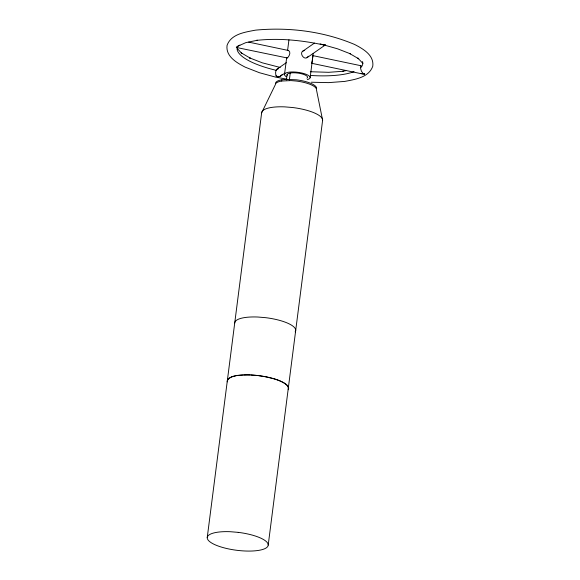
<?xml version="1.0" encoding="UTF-8"?>
<svg xmlns="http://www.w3.org/2000/svg" width="580" height="580" viewBox="0 0 580 580"><rect width="100%" height="100%" fill="white"/><g stroke="black" fill="none" stroke-linecap="round" stroke-linejoin="round"><path stroke-width="0.87" d="M207.227 537.638L261.652 112.796L275.384 84.578A20.684 6.046 7.3 0 1 281.641 81.033L290.935 80.591L296.264 81.033A20.684 6.046 7.3 0 1 316.433 89.588L322.625 120.234L268.207 545.077M281.641 81.033L281.8 79.808L286.107 79.366L296.416 79.808A20.684 6.046 7.3 0 1 316.593 88.363M284.49 74.61L286.665 57.667M287.579 50.532L288.949 39.831M286.411 79.939L287.1 74.581M289.326 80.178L290.239 73.044M310.155 77.488L313.236 53.403M227.2 381.887L227.512 379.537C232.674 374.622 240.591 375.253 247.203 374.81C257.498 375.042 267.793 376.572 277.559 379.914A31.023 9.07 7.3 0 1 288.216 389.731M311.736 63.089L312.359 60.284A3.509 0.616 -85.8 0 1 312.816 56.673L312.83 55.702M227.345 380.813L228.44 378.762M308.263 56.202C304.681 62.422 297.41 51.316 304.717 50.482M282.489 74.298L279.806 76.502L277.443 76.335M325.257 44.928L322.204 44.653C300.65 40.129 278.451 37.983 256.483 40.375L257.346 40.259L245.789 42.645L237.474 46.364A3.879 0.979 -78.1 0 1 236.306 47.35M360.724 65.859L360.601 68.418L361.398 71.144L363 73.385L364.595 74.008L361.18 73.508M237.474 46.364L236.364 47.386L237.401 47.234M239.881 45.088L237.865 46.248M276.689 69.375L286.302 62.683M302.571 51.352L314.404 43.116M280.394 76.248L284.831 73.153M307.023 57.71L325.51 44.834M228.658 378.58L231.485 376.978M288.318 50.641L288.673 50.532C291.153 52.439 289.202 56.224 287.375 58L236.538 47.487M232.022 376.79L236.314 375.688M345.789 70.688L342.483 71.369L343.345 71.253L328.657 72.311L310.307 71.731M278.596 68.672C275.116 68.947 275.145 73.645 276.247 76.045L276.667 76.118M237.14 375.557L242.621 374.992M243.629 374.955L250.016 374.955M311.293 82.222L328.563 82.628L344.694 81.417C354.902 79.445 368.742 77.626 372.773 66.25C374.267 55.064 362.863 48.749 354.561 44.45L353.669 44.08C323.009 31.32 288.978 27.042 255.998 30.095L255.135 30.211C244.934 32.19 231.087 34.002 227.055 45.385C225.562 56.564 236.966 62.886 245.275 67.186L259.492 72.739L275.543 77.104L287.027 79.206M251.002 375.006L257.998 375.586M258.767 375.68L266.017 376.855M227.512 379.537L227.983 379.617M280.212 67.461L262.232 62.8L249.407 57.804L250.292 58.167L241.128 52.816L241.99 53.578L237.51 48.829M248.675 42.123L288.557 50.511M312.489 55.542L361.231 65.786M311.866 63.329L363.269 74.131M266.423 376.935L273.492 378.675A30.718 8.983 7.3 0 1 288.282 388.317M287.027 58.102L286.832 57.623M320.109 43.877L337.596 48.829L350.421 53.824L349.537 53.461L358.701 58.812L357.838 58.051L362.877 63.401M234.733 322.944A30.718 8.983 7.3 0 1 257.832 317.021L265.742 317.68A30.718 8.983 7.3 0 1 295.147 331.89M306.965 78.22A10.338 3.023 7.3 0 0 303.217 74.247A10.338 3.023 7.3 0 0 290.732 72.942L288.92 73.319A10.338 3.023 7.3 0 0 287.209 75.393M261.652 112.796A30.718 8.983 7.3 0 1 284.751 106.872L292.661 107.525A30.718 8.983 7.3 0 1 322.625 120.234M275.536 83.353A20.684 6.046 7.3 0 1 281.8 79.808M286.317 76.719A12.927 3.777 7.3 0 1 289.485 72.116A12.927 3.777 7.3 0 1 306.508 74.465A12.927 3.777 7.3 0 1 307.291 79.612M324.503 44.906A3.879 3.531 55.1 0 1 322.632 44.486M279.575 76.661A3.879 3.531 55.1 0 1 275.957 75.85M364.755 73.827A3.879 0.979 -78.1 0 1 364.153 74.32M362.551 61.531A63.343 18.524 7.3 0 1 361.021 67.36M354.054 71.637A63.343 18.524 7.3 0 1 310.786 75.465M276.566 70.412A63.343 18.524 7.3 0 1 237.104 47.633M238.235 532.367L230.332 531.715A30.718 8.983 7.3 0 0 214.027 544.279A30.718 8.983 7.3 0 0 265.125 548.528A30.718 8.983 7.3 0 0 238.235 532.367"/></g></svg>
